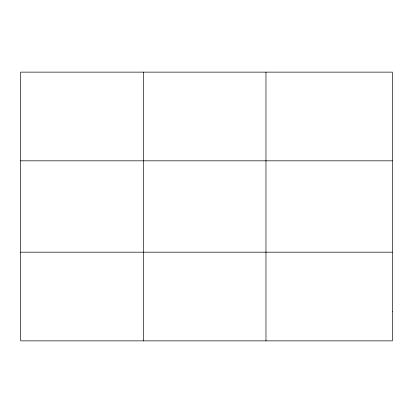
<?xml version="1.0" encoding="UTF-8"?>
<svg xmlns="http://www.w3.org/2000/svg" width="413" height="413" viewBox="0 0 413 413"><rect width="100%" height="100%" fill="white"/><g stroke="black" fill="none" stroke-linecap="round" stroke-linejoin="round"><path stroke-width="0.62" d="M143.311 340.864L143.311 72.136M265.972 340.864L265.972 72.136M20.65 160.817L392.35 160.817M20.65 252.183L392.35 252.183M392.35 311.304L392.35 340.864L20.65 340.864L20.65 72.136L392.35 72.136L392.35 311.304"/></g></svg>
